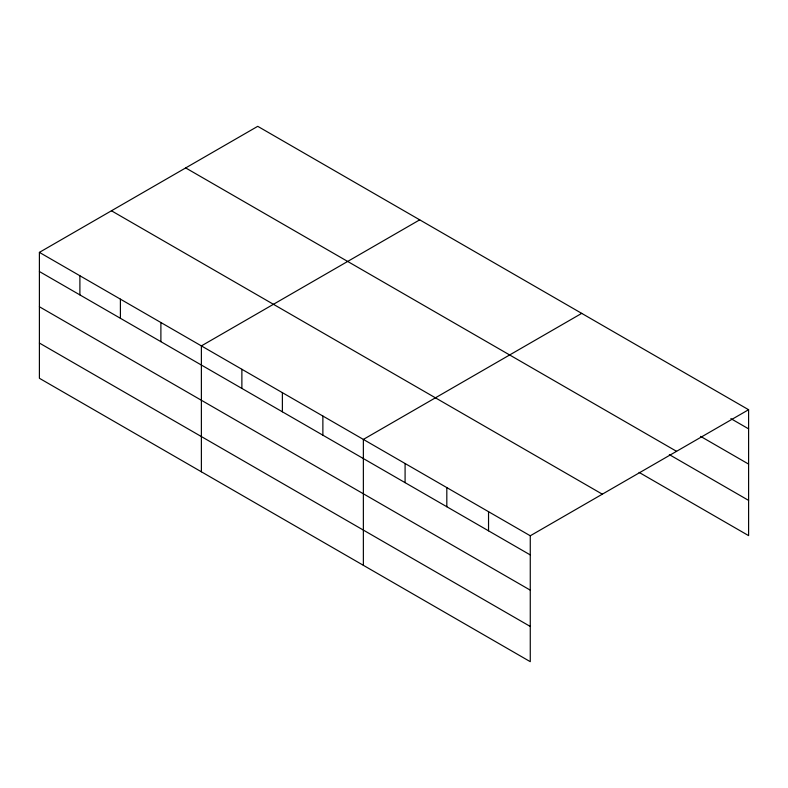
<?xml version="1.0" encoding="UTF-8"?>
<svg xmlns="http://www.w3.org/2000/svg" width="788" height="788" viewBox="0 0 788 788"><rect width="100%" height="100%" fill="white"/><g stroke="black" fill="none" stroke-linecap="round" stroke-linejoin="round"><path stroke-width="1.18" d="M39.4 252.377L530.265 535.781L530.265 661.674L39.4 378.279L39.4 252.377L257.735 126.326L748.6 409.721L748.6 535.623L639.078 472.386M419.718 219.842L201.383 345.902L201.383 471.795M581.711 313.368L363.366 439.418L363.366 565.321M530.265 535.781L748.6 409.721M730.87 418.625L748.6 428.859M700.621 436.385L748.6 464.093M185.682 167.923L676.547 451.317M669.327 454.617L748.6 500.39M111.453 210.78L602.318 494.174M39.4 271.525L530.265 554.919M39.4 306.749L530.265 590.143M39.4 343.046L530.265 626.45M488.54 511.688L488.54 530.826M446.816 487.605L446.816 506.743M405.091 463.511L405.091 482.65M322.873 416.044L322.873 435.183M282.38 392.66L282.38 411.799M241.877 369.286L241.877 388.425M160.89 322.519L160.89 341.657M120.397 299.144L120.397 318.283M79.893 275.761L79.893 294.899"/></g></svg>
